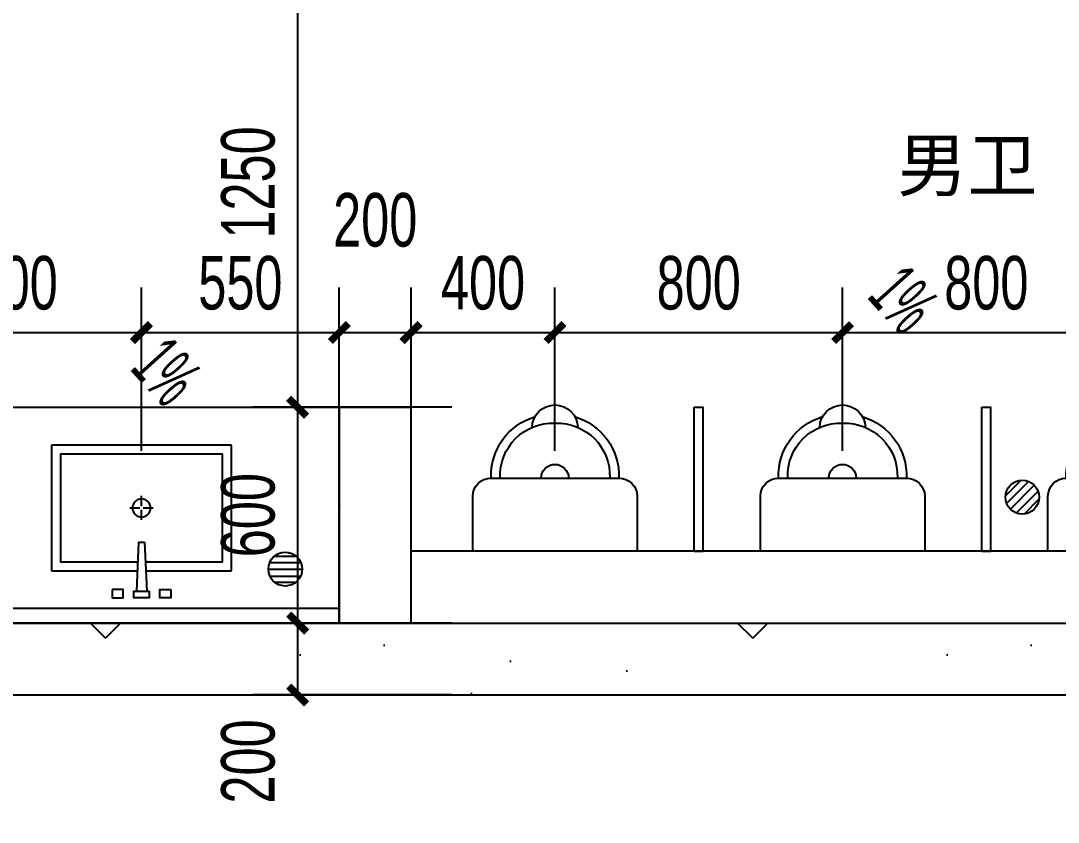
# Model space of a CAD drawing. Extents: x -26219 to 315419, y -160410 to -120810.
# Drawn here: x 238105 to 240991, y -152454 to -150225 of the extents above; entities that cross this region are included whole.
import ezdxf
from ezdxf.xclip import XClip

# ---------------------------------------------------------------- set-up
doc = ezdxf.new("R2010")
doc.units = 0
doc.header["$LTSCALE"] = 1000
doc.header["$MEASUREMENT"] = 0
doc.header["$XCLIPFRAME"] = 0
doc.linetypes.add('104-14# 核心筒$2$DOTE', pattern=[2.4200000000000004, 2, -0.2, 0.02, -0.2])
for name, color, linetype in [('$0$$0$$0$A-DIM_SYMB', 3, 'Continuous'), ('$0$$0$$0$PUB_TEXT', 7, 'Continuous'), ('01-标注_尺寸', 124, 'Continuous'), ('02-TEXT_标注', 130, 'Continuous'), ('104-14# 核心筒$0$A-I_卫-洁具', 241, 'Continuous'), ('104-14# 核心筒$0$A-I_卫-隔断', 214, 'Continuous'), ('104-14# 核心筒$0$A-TECH_水', 3, 'Continuous'), ('104-14# 核心筒$0$A_STR-砌块墙', 121, 'Continuous'), ('104-14# 核心筒$2$05-填充_天正', 26, 'Continuous'), ('104-14# 核心筒$2$A_AXIS-轴线', 36, '104-14# 核心筒$2$DOTE')]:
    doc.layers.add(name, color=color, linetype=linetype)
doc.styles.add('_TCH_DIM', font='ros.shx', dxfattribs={"width": 0.75, "bigfont": 'jd.shx'})
doc.styles.add('_TCH_DIM_T3', font='ros.shx', dxfattribs={"width": 0.7058823529411765, "bigfont": 'jd.shx'})
doc.styles.get("Standard").update_dxf_attribs({"font": 'STXIHEI_0.TTF'})
doc.dimstyles.new('_TCH_ARCH&&50', dxfattribs={"dimtxt": 148.75, "dimasz": 50, "dimexe": 125, "dimexo": 150, "dimgap": 63.12500000000001, "dimtad": 1, "dimdec": 0, "dimzin": 0, "dimdsep": 46, "dimtxsty": '_TCH_DIM_T3', "dimblk": 'ARCHTICK', "dimcen": 0.09, "dimclrt": 7, "dimazin": 2, "dimtfac": 1, "dimtdec": 0, "dimtix": 1, "dimtmove": 2, "dimatfit": 3, "dimfxl": 0, "dimtolj": 1, "dimtzin": 0, "dimarcsym": 0})
pattern_1 = [(0, (531, -549), (900, 1800), [0, -1800]), (0, (-522, -792), (900, 1800), [0, -1800]), (0, (63, -810), (900, 1800), [0, -1800]), (0, (702, -279), (900, 1800), [0, -1800]), (0, (-45, -900), (900, 1800), [0, -1800]), (0, (882, 855), (900, 1800), [0, -1800]), (0, (333.0000000000001, 711), (900, 1800), [0, -1800]), (0, (621, 486.0000000000001), (900, 1800), [0, -1800]), (0, (-846, 450), (900, 1800), [0, -1800]), (0, (36, 369), (900, 1800), [0, -1800]), (0, (-306, -90), (900, 1800), [0, -1800]), (0, (-288, -765), (900, 1800), [0, -1800]), (0, (387, -837), (900, 1800), [0, -1800]), (0, (882, -45), (900, 1800), [0, -1800]), (0, (-801, -324), (900, 1800), [0, -1800]), (0, (-648, -18), (900, 1800), [0, -1800]), (0, (54, -144), (900, 1800), [0, -1800]), (0, (-198, -405), (900, 1800), [0, -1800]), (0, (-341.9999999999999, 189), (900, 1800), [0, -1800]), (0, (-117, 864), (900, 1800), [0, -1800]), (0, (-729, -702), (900, 1800), [0, -1800]), (0, (261, 495), (900, 1800), [0, -1800]), (0, (-576, 522), (900, 1800), [0, -1800]), (0, (-720, 756), (900, 1800), [0, -1800]), (130.601294, (771.428574, 291.428568), (-4499.999950292954, 5400.0000236093), [79.024662, -33111.33300000001]), (18.4349488, (642.857148, 325.714284), (4499.999983404209, 1799.999986719667), [81.31572000000001, -11302.8837]), (90, (642.857148, 248.571432), (900.0000000000001, 1800), [77.14285199999999, -3522.85695]), (161.565051, (720, 222.857136), (-4500.000022657823, 1799.999865817234), [81.31572000000001, -11302.8837]), (53.1301023, (720, 222.857136), (900.0000017013604, 1799.99999914932), [85.71428999999999, -8914.285499999998]), (135, (788.571432, -694.28556), (-900.0001087984293, 1799.999878185604), [72.73098, -5018.4378]), (45, (685.714284, -694.28556), (899.999994247131, 1799.999992736902), [72.73098, -5018.4378]), (135, (737.1428579999999, -745.7142600000001), (-900.0001087984293, 1799.999878185604), [72.73098, -5018.4378]), (45, (737.1428579999999, -745.7142600000001), (899.999994247131, 1799.999992736902), [72.73098, -5018.4378]), (116.565051, (-77.14278, 514.285722), (-0.0001565789601976064, 3599.999902060561), [95.83147799999999, -1916.6295]), (180, (-119.99988, 599.999994), (-899.9999999999998, 1800), [102.857148, -1697.14275]), (63.43494880000001, (-265.7141999999999, 514.285722), (8.14843605922988e-06, 3599.999982559008), [95.83147799999999, -1916.6295]), (116.565051, (-222.8571, 428.571432), (-0.0001565789601976064, 3599.999902060561), [95.83147799999999, -1916.6295]), (0, (-222.8571, 428.571432), (900, 1800), [102.857148, -1697.14275]), (63.43494880000001, (-119.99988, 428.571432), (8.14843605922988e-06, 3599.999982559008), [95.83147799999999, -1916.6295]), (107.102728, (599.999994, -94.28562000000001), (-2699.999896777364, 9000.00001452043), [116.584038, -48848.7075]), (143.972626, (565.714278, 17.142858), (-17099.99978321427, 12599.999985739), [116.584038, -24366.06]), (180, (471.428568, 85.71428999999999), (-899.9999999999998, 1800), [111.428568, -1688.5713]), (36.02737329999999, (265.71429, 17.142858), (17099.99987362977, 12599.99986416658), [116.584038, -24366.06]), (71.5650511, (231.428574, -85.71419999999999), (2700.000013860985, 8999.99998450437), [108.420948, -11275.7784]), (107.102728, (265.71429, -197.14284), (-2699.999896777364, 9000.00001452043), [116.584038, -48848.7075]), (143.972626, (360, -265.7141999999999), (-17099.99978321427, 12599.999985739), [116.584038, -24366.06]), (0, (360, -265.7141999999999), (900, 1800), [111.428568, -1688.5713]), (36.02737329999999, (471.428568, -265.7141999999999), (17099.99987362977, 12599.99986416658), [116.584038, -24366.06]), (71.5650511, (565.714278, -197.14284), (2700.000013860985, 8999.99998450437), [108.420948, -11275.7784]), (150.255118, (617.1428520000001, 745.714278), (-2700.000006390409, 1799.999977695058), [69.10506, -14442.9588]), (90, (557.1428579999999, 711.42858), (900.0000000000001, 1800), [68.571432, -3531.42825]), (29.7448813, (557.1428579999999, 711.42858), (2700.000001590055, 1799.999991593464), [69.10506, -14442.9588]), (116.565051, (197.142858, -531.42858), (-0.0001565789601976064, 3599.999902060561), [95.83147799999999, -1916.6295]), (168.690067, (154.285722, -445.7142), (-8100.000006009299, 1799.999954832327), [87.41176200000001, -18269.0565]), (41.18592510000001, (0, -488.5713), (22499.99986367597, 19799.99982686525), [91.11553199999999, -38177.406]), (90, (0, -574.28568), (900.0000000000001, 1800), [85.71428999999999, -3514.2855]), (138.814074, (68.571432, -634.28562), (-22499.99960007064, 19800.0001261089), [91.11553199999999, -38177.406]), (16.6992442, (68.571432, -634.28562), (29699.99977654917, 8999.999905734196), [89.48835000000001, -37495.6125]), (60.9453959, (154.285722, -608.57136), (899.9999976116269, 1799.999984078114), [88.248258, -36976.0185]), (109.983106, (-557.14284, 222.857136), (-4500.000016949792, 12599.99996665506), [100.326006, -42036.59249999999]), (155.556045, (-591.4285199999999, 317.142864), (-11700.00004459817, 5399.999887808896), [103.568958, -43395.39449999999]), (24.4439547, (-779.99994, 317.142864), (11700.00000583643, 5399.999974027204), [103.568958, -43395.39449999999]), (70.01689340000001, (-814.28562, 222.857136), (4500.000013566429, 12599.99996874217), [100.326006, -42036.5925]), (109.983106, (-779.99994, 128.571426), (-4500.000016949792, 12599.99996665506), [100.326006, -42036.59249999999]), (160.016893, (-685.7141399999999, 94.28571), (-4500.000002644889, 1799.999918000023), [100.326006, -20968.1325]), (19.9831065, (-685.7141399999999, 94.28571), (4499.999975293225, 1799.999997144084), [100.326006, -20968.1325]), (70.01689340000001, (-591.4285199999999, 128.571426), (4500.000013566429, 12599.99996874217), [100.326006, -42036.5925]), (122.005383, (111.428568, 59.999994), (-900.0001207844099, 1799.999908112359), [80.862696, -16900.302]), (18.4349488, (-8.57142, 102.857148), (4499.999983404209, 1799.999986719667), [81.31572000000001, -11302.8837]), (90, (-8.57142, 25.714278), (900.0000000000001, 1800), [77.14285199999999, -3522.85695]), (161.565051, (68.571432, 0), (-4500.000022657823, 1799.999865817234), [81.31572000000001, -11302.8837]), (54.46232220000002, (68.571432, 0), (6299.999990871777, 8999.999986518196), [73.73421, -30894.6345]), (116.565051, (-411.42852, -377.14284), (-0.0001565789601976064, 3599.999902060561), [95.83147799999999, -1916.6295]), (180, (-454.28562, -291.42846), (-899.9999999999998, 1800), [94.28571, -1705.7142]), (59.0362434, (-599.9999399999999, -377.14284), (900.0000029295945, 1799.999991263332), [99.95918399999998, -20891.46599999999]), (120.963756, (-548.57142, -462.85704), (-900.0001229938932, 1799.999917339799), [99.959184, -20891.466]), (0, (-548.57142, -462.85704), (900, 1800), [94.28571, -1705.7142]), (63.43494880000001, (-454.28562, -462.85704), (8.14843605922988e-06, 3599.999982559008), [95.83147799999999, -1916.6295])]

# ---------------------------------------------------------------- blocks, each defined once
blk = doc.blocks.new('104-14# 核心筒$0$jhat')
for p, q in [((-395, -250.0000000000582), (-395, 249.9999999999418)), ((-395, 249.9999999999418), (-44.99999999994179, 249.9999999999418)), ((-44.99999999994179, 249.9999999999418), (-44.99999999994179, 11.73657725605881)), ((-219.9999999999418, 32.25599999987753), (-219.9999999999418, 5.03999999986263)), ((-124.8214514199644, 8.000000000058208), (11.68149024352897, 14.3899337601033)), ((-124.8214514199644, 7.999999999941792), (-124.8214514199644, -8.000000000058208)), ((11.68149024352897, 14.3899337601033), (11.68149024352897, -14.3899337601033)), ((-225.0399999999208, -1.164153218269348e-10), (-253.7679999999236, -1.164153218269348e-10)), ((-219.9999999999418, -5.040000000095461), (-219.9999999999418, -32.76000000012573)), ((-186.7359999999171, -1.164153218269348e-10), (-214.9599999999045, -1.164153218269348e-10)), ((-124.8214514199644, -8.000000000058208), (11.68149024352897, -14.3899337601033)), ((-44.99999999994179, -12.38077738613356), (-44.99999999994179, -250.0000000000582)), ((-44.99999999994179, -250.0000000000582), (-395, -250.0000000000582))]:
    blk.add_line(p, q)
at = {"color": 8}
blk.add_lwpolyline([(-69.99999999994179, -11.06304409715813), (-69.99999999994179, -225.0000000000582), (-370, -225.0000000000582), (-370, 224.9999999999418), (-69.99999999994179, 224.9999999999418), (-69.99999999994179, 10.56628493819153)], dxfattribs=at)
for points in [[(7.191454842337407, 81.35012003820157), (30, 81.35012003820157), (30, 51.35012003820157), (7.191454842337407, 51.35012003820157)], [(11.68149024352897, -21.35012003820157), (30, -21.35012003820157), (30, 21.35012003820157), (11.68149024352897, 21.35012003820157)], [(7.191454842337407, -81.35012003820157), (30, -81.35012003820157), (30, -51.35012003820157), (7.191454842337407, -51.35012003820157)]]:
    blk.add_lwpolyline(points, close=True)
at = {"ltscale": 1000, "const_width": 0.8399999999999999}
blk.add_lwpolyline([(-219.5799999999581, 0.1399999998975545, 0.9999999999999999), (-220.4199999999255, 0.1399999998975545, 0.9999999999999999)], format="xyb", close=True, dxfattribs=at)
blk.add_circle((-219.9999999999418, -1.164153218269348e-10), 25.2)
blk = doc.blocks.new('104-14# 核心筒$0$A-toilet-F2$0$A-toilet-F3$0$xb')
for p, q in [((177.7999999998137, 203.2000000000698), (-177.7999999993481, 203.1999999994878)), ((-228.5999999991618, 152.3999999994412), (-228.6000000010245, 9.313225746154785e-10)), ((228.6000000010245, -9.313225746154785e-10), (228.6000000005588, 152.3999999997905)), ((-228.6000000010245, 9.313225746154785e-10), (228.6000000010245, -9.313225746154785e-10))]:
    blk.add_line(p, q)
for centre, radius, start, end in [((9.313225746154785e-10, 342.8999999993248), 63.50000000000001, 1.07073087239469, 178.9292691276053), ((-6.349999998696148, 209.549999998766), 171.56755229355, 106.6068803142738, 182.1210963969083), ((-6.349999998696148, 209.549999998766), 146.16755229355, 87.87890362284142, 182.1210963969083), ((6.350000001490116, 209.549999998766), 146.16755229355, 357.8789036030917, 92.12109637715858), ((6.350000001490116, 209.549999998766), 171.56755229355, 357.8789036030917, 73.39311968572625), ((1.396983861923218e-09, 203.1999999987893), 38.1, 0, 180), ((-177.7999999993481, 152.3999999992084), 50.8, 90, 180), ((177.8000000002794, 152.3999999997905), 50.8, 0, 90)]:
    blk.add_arc(centre, radius, start, end)
blk = doc.blocks.new('104-14# 核心筒$0$A$C0B6E3E5F')
at = {"layer": '104-14# 核心筒$0$A-I_卫-隔断'}
for p, q in [((-12.5, 1.530808498934192e-15), (-12.5, 400)), ((-12.5, 400), (12.5, 400)), ((12.5, 0), (12.5, 400)), ((-12.5, 1.530808498934192e-15), (12.5, 0))]:
    blk.add_line(p, q, dxfattribs=at)
blk = doc.blocks.new('104-14# 核心筒$0$$TwtSys$00000141')
for p, q in [((-94.19606303561523, 7.672111694559135), (-10.08309029082739, 91.78508443935061)), ((-94.19606303561523, 7.672111694559135), (-10.08309029082739, 91.78508443935061)), ((-87.21916889109707, -35.05448014085778), (35.05448014085778, 87.21916889110071)), ((-87.21916889109707, -35.05448014085778), (35.05448014085778, 87.21916889110071)), ((-66.46803743153214, -66.46803743153941), (66.46803743153214, 66.46803743153214)), ((-66.46803743153214, -66.46803743153578), (66.46803743153214, 66.46803743153214)), ((-32.35611368903483, -87.061266563549), (87.58274635417911, 32.87759347966494)), ((-32.35611368903483, -87.061266563549), (87.58274635417911, 32.87759347966858)), ((11.43110768805855, -92.25951895252001), (92.2594807012465, -11.43114593933933)), ((11.43110768805855, -92.25951895252001), (92.2594807012465, -11.43114593933933))]:
    blk.add_line(p, q)
blk.add_circle((0, 0), 94)
blk.add_circle((0, 0), 94)
blk = doc.blocks.new('104-14# 核心筒')
at = {"layer": '104-14# 核心筒$2$05-填充_天正'}
h = blk.add_hatch(dxfattribs=at)
h.set_pattern_fill('加气混凝土', color=256, scale=150, style=0)
h.set_pattern_definition(pattern_1)
h.paths.add_polyline_path([(37499.99999999977, 7633.333333333506), (37599.99999999977, 7700.000000000167), (37599.9999999998, 8300.000000000171), (37399.9999999998, 8300.000000000178), (37399.99999999977, 7700.000000000174)])
h = blk.add_hatch(dxfattribs=at)
h.set_pattern_fill('加气混凝土', color=256, scale=150, style=0)
h.set_pattern_definition(pattern_1)
h.paths.add_polyline_path([(33800.00000000388, 7633.333333333551), (33800.00000000431, 7500.000000000216), (37499.99999999977, 7500.000000000175), (37499.99999999977, 7633.333333333506), (37399.99999999977, 7700.000000000174), (33900.00000000368, 7700.000000000215)])
h = blk.add_hatch(dxfattribs=at)
h.set_pattern_fill('加气混凝土', color=256, scale=150, style=0)
h.set_pattern_definition(pattern_1)
h.paths.add_polyline_path([(41049.99999999996, 7500.000000000077), (41049.99999999996, 7700.000000000067), (37599.99999999977, 7700.000000000167), (37499.99999999977, 7633.333333333506), (37499.99999999977, 7500.000000000175)])
at = {"layer": '104-14# 核心筒$0$A-I_卫-洁具', "ltscale": 0.1}
blk.add_line((41049.99999999996, 7900.000000000062), (37599.9999999998, 7900.000000000062), dxfattribs=at)
for points in [[(37399.99999999948, 7699.99999999674), (33900.00000000177, 7699.999999994813), (33900.00000000177, 8299.999999994812), (37399.99999999948, 8299.99999999674)], [(33900.00000000334, 7699.999999997672), (37400.00000000087, 7699.999999997322), (37400.00000000087, 7739.999999997322), (33900.00000000334, 7739.999999997672)]]:
    blk.add_lwpolyline(points, close=True, dxfattribs=at)
at = {"layer": '104-14# 核心筒$0$A_STR-砌块墙'}
for p, q in [((37399.99999999977, 7700.000000000174), (37399.9999999998, 8300.000000000178)), ((37399.9999999998, 8300.000000000178), (37599.9999999998, 8300.000000000171)), ((37599.99999999977, 7700.000000000167), (37599.9999999998, 8300.000000000171)), ((33900.00000000368, 7700.000000000215), (37399.99999999977, 7700.000000000174)), ((37599.99999999977, 7700.000000000167), (41049.99999999993, 7700.000000000062)), ((33800.00000000431, 7500.000000000216), (37499.99999999977, 7500.000000000175)), ((37499.99999999977, 7500.000000000175), (41049.99999999993, 7500.000000000069))]:
    blk.add_line(p, q, dxfattribs=at)
at = {"layer": '104-14# 核心筒$2$A_AXIS-轴线'}
blk.add_line((-24838.9698462474, 7700), (120259.921909796, 7700), dxfattribs=at)
for p in [(38399.99999998536, 7900.000000000062), (39199.99999998536, 7900.000000000062)]:
    blk.add_blockref('104-14# 核心筒$0$A$C0B6E3E5F', p)
at = {"layer": '104-14# 核心筒$0$A-I_卫-洁具', "ltscale": 0.1, "xscale": -1}
for p in [(37999.99999998536, 7900.000000000062), (38799.99999998536, 7900.000000000062), (39599.99999998536, 7900.000000000062)]:
    blk.add_blockref('104-14# 核心筒$0$A-toilet-F2$0$A-toilet-F3$0$xb', p, dxfattribs=at)
at = {"layer": '104-14# 核心筒$0$A-I_卫-洁具', "ltscale": 0.1, "xscale": -1, "rotation": 90}
blk.add_blockref('104-14# 核心筒$0$jhat', (36850.00000000003, 7799.999999996682), dxfattribs=at)
at = {"layer": '104-14# 核心筒$0$A-TECH_水', "xscale": 0.5, "yscale": 0.5, "zscale": 0.5}
blk.add_blockref('104-14# 核心筒$0$$TwtSys$00000141', (39299.99999998398, 8050.000000000058), dxfattribs=at)
at = {"layer": '104-14# 核心筒$0$A-TECH_水', "xscale": 0.5, "yscale": 0.5, "zscale": 0.5, "rotation": 315}
blk.add_blockref('104-14# 核心筒$0$$TwtSys$00000141', (37249.79271546162, 7849.99999999642), dxfattribs=at)
blk = doc.blocks.new('_ArchTick')
at = {"color": 0, "linetype": 'ByBlock', "const_width": 0.4}
blk.add_lwpolyline([(-0.5, -0.5), (0.5, 0.5)], dxfattribs=at)
blk = doc.blocks.new('*D844')
at = {"layer": '01-标注_尺寸', "color": 0, "lineweight": -2, "transparency": 16777216}
for p, q in [((237740.9535605062, -151421.1885665024), (237740.9535605062, -150967.1506547421)), ((238440.9535605061, -151421.1885665024), (238440.9535605061, -150967.1506547421)), ((237740.9535605062, -151092.1506547421), (238440.9535605061, -151092.1506547421))]:
    blk.add_line(p, q, dxfattribs=at)
at = {"layer": 'Defpoints', "color": 0, "transparency": 16777216}
for p in [(238440.9535605061, -151092.1506547421), (237740.9535605062, -151571.1885665024), (238440.9535605061, -151571.1885665024)]:
    blk.add_point(p, dxfattribs=at)
at = {"layer": '01-标注_尺寸', "color": 0, "lineweight": -2, "transparency": 16777216, "xscale": 50, "yscale": 50, "zscale": 50, "rotation": 180}
blk.add_blockref('_ArchTick', (237740.9535605062, -151092.1506547421), dxfattribs=at)
at = {"layer": '01-标注_尺寸', "color": 0, "lineweight": -2, "transparency": 16777216, "xscale": 50, "yscale": 50, "zscale": 50}
blk.add_blockref('_ArchTick', (238440.9535605061, -151092.1506547421), dxfattribs=at)
at = {"layer": '01-标注_尺寸', "color": 7, "transparency": 16777216, "insert": (238090.9535605062, -150954.6506547421), "char_height": 148.75, "attachment_point": 5, "style": '_TCH_DIM_T3'}
blk.add_mtext('\\A1;700', dxfattribs=at)
blk = doc.blocks.new('*D845')
at = {"layer": '01-标注_尺寸', "color": 0, "lineweight": -2, "transparency": 16777216}
for p, q in [((238440.9535605061, -151421.1885665024), (238440.9535605061, -150967.1506547421)), ((238990.9535605057, -151421.1885665024), (238990.9535605057, -150967.1506547421)), ((238440.9535605061, -151092.1506547421), (238990.9535605057, -151092.1506547421))]:
    blk.add_line(p, q, dxfattribs=at)
at = {"layer": 'Defpoints', "color": 0, "transparency": 16777216}
for p in [(238990.9535605057, -151092.1506547421), (238440.9535605061, -151571.1885665024), (238990.9535605057, -151571.1885665024)]:
    blk.add_point(p, dxfattribs=at)
at = {"layer": '01-标注_尺寸', "color": 0, "lineweight": -2, "transparency": 16777216, "xscale": 50, "yscale": 50, "zscale": 50, "rotation": 180}
blk.add_blockref('_ArchTick', (238440.9535605061, -151092.1506547421), dxfattribs=at)
at = {"layer": '01-标注_尺寸', "color": 0, "lineweight": -2, "transparency": 16777216, "xscale": 50, "yscale": 50, "zscale": 50}
blk.add_blockref('_ArchTick', (238990.9535605057, -151092.1506547421), dxfattribs=at)
at = {"layer": '01-标注_尺寸', "color": 7, "transparency": 16777216, "insert": (238715.9535605059, -150954.6506547421), "char_height": 148.75, "attachment_point": 5, "style": '_TCH_DIM_T3'}
blk.add_mtext('\\A1;550', dxfattribs=at)
blk = doc.blocks.new('*D846')
at = {"layer": '01-标注_尺寸', "color": 0, "lineweight": -2, "transparency": 16777216}
for p, q in [((238990.9535605057, -151421.1885665024), (238990.9535605057, -150967.1506547421)), ((239190.9535605057, -151421.1885665024), (239190.9535605057, -150967.1506547421)), ((238990.9535605057, -151092.1506547421), (239190.9535605057, -151092.1506547421))]:
    blk.add_line(p, q, dxfattribs=at)
at = {"layer": 'Defpoints', "color": 0, "transparency": 16777216}
for p in [(239190.9535605057, -151092.1506547421), (238990.9535605057, -151571.1885665024), (239190.9535605057, -151571.1885665024)]:
    blk.add_point(p, dxfattribs=at)
at = {"layer": '01-标注_尺寸', "color": 0, "lineweight": -2, "transparency": 16777216, "xscale": 50, "yscale": 50, "zscale": 50, "rotation": 180}
blk.add_blockref('_ArchTick', (238990.9535605057, -151092.1506547421), dxfattribs=at)
at = {"layer": '01-标注_尺寸', "color": 0, "lineweight": -2, "transparency": 16777216, "xscale": 50, "yscale": 50, "zscale": 50}
blk.add_blockref('_ArchTick', (239190.9535605057, -151092.1506547421), dxfattribs=at)
at = {"layer": '01-标注_尺寸', "color": 7, "transparency": 16777216, "insert": (239090.9535605057, -150779.6506547421), "char_height": 148.75, "attachment_point": 5, "style": '_TCH_DIM_T3'}
blk.add_mtext('\\A1;200', dxfattribs=at)
blk = doc.blocks.new('*D847')
at = {"layer": '01-标注_尺寸', "color": 0, "lineweight": -2, "transparency": 16777216}
for p, q in [((239190.9535605057, -151421.1885665024), (239190.9535605057, -150967.1506547421)), ((239590.9535604911, -151421.1885665024), (239590.9535604911, -150967.1506547421)), ((239190.9535605057, -151092.1506547421), (239590.9535604911, -151092.1506547421))]:
    blk.add_line(p, q, dxfattribs=at)
at = {"layer": 'Defpoints', "color": 0, "transparency": 16777216}
for p in [(239590.9535604911, -151092.1506547421), (239190.9535605057, -151571.1885665024), (239590.9535604911, -151571.1885665024)]:
    blk.add_point(p, dxfattribs=at)
at = {"layer": '01-标注_尺寸', "color": 0, "lineweight": -2, "transparency": 16777216, "xscale": 50, "yscale": 50, "zscale": 50, "rotation": 180}
blk.add_blockref('_ArchTick', (239190.9535605057, -151092.1506547421), dxfattribs=at)
at = {"layer": '01-标注_尺寸', "color": 0, "lineweight": -2, "transparency": 16777216, "xscale": 50, "yscale": 50, "zscale": 50}
blk.add_blockref('_ArchTick', (239590.9535604911, -151092.1506547421), dxfattribs=at)
at = {"layer": '01-标注_尺寸', "color": 7, "transparency": 16777216, "insert": (239390.9535604984, -150954.6506547421), "char_height": 148.75, "attachment_point": 5, "style": '_TCH_DIM_T3'}
blk.add_mtext('\\A1;400', dxfattribs=at)
blk = doc.blocks.new('*D848')
at = {"layer": '01-标注_尺寸', "color": 0, "lineweight": -2, "transparency": 16777216}
for p, q in [((239590.9535604911, -151421.1885665024), (239590.9535604911, -150967.1506547421)), ((240390.9535604911, -151421.1885665024), (240390.9535604911, -150967.1506547421)), ((239590.9535604911, -151092.1506547421), (240390.9535604911, -151092.1506547421))]:
    blk.add_line(p, q, dxfattribs=at)
at = {"layer": 'Defpoints', "color": 0, "transparency": 16777216}
for p in [(240390.9535604911, -151092.1506547421), (239590.9535604911, -151571.1885665024), (240390.9535604911, -151571.1885665024)]:
    blk.add_point(p, dxfattribs=at)
at = {"layer": '01-标注_尺寸', "color": 0, "lineweight": -2, "transparency": 16777216, "xscale": 50, "yscale": 50, "zscale": 50, "rotation": 180}
blk.add_blockref('_ArchTick', (239590.9535604911, -151092.1506547421), dxfattribs=at)
at = {"layer": '01-标注_尺寸', "color": 0, "lineweight": -2, "transparency": 16777216, "xscale": 50, "yscale": 50, "zscale": 50}
blk.add_blockref('_ArchTick', (240390.9535604911, -151092.1506547421), dxfattribs=at)
at = {"layer": '01-标注_尺寸', "color": 7, "transparency": 16777216, "insert": (239990.9535604911, -150954.6506547421), "char_height": 148.75, "attachment_point": 5, "style": '_TCH_DIM_T3'}
blk.add_mtext('\\A1;800', dxfattribs=at)
blk = doc.blocks.new('*D849')
at = {"layer": '01-标注_尺寸', "color": 0, "lineweight": -2, "transparency": 16777216}
for p, q in [((240390.9535604911, -151421.1885665024), (240390.9535604911, -150967.1506547421)), ((241190.953560491, -151421.1885665024), (241190.953560491, -150967.1506547421)), ((240390.9535604911, -151092.1506547421), (241190.953560491, -151092.1506547421))]:
    blk.add_line(p, q, dxfattribs=at)
at = {"layer": 'Defpoints', "color": 0, "transparency": 16777216}
for p in [(241190.953560491, -151092.1506547421), (240390.9535604911, -151571.1885665024), (241190.953560491, -151571.1885665024)]:
    blk.add_point(p, dxfattribs=at)
at = {"layer": '01-标注_尺寸', "color": 0, "lineweight": -2, "transparency": 16777216, "xscale": 50, "yscale": 50, "zscale": 50, "rotation": 180}
blk.add_blockref('_ArchTick', (240390.9535604911, -151092.1506547421), dxfattribs=at)
at = {"layer": '01-标注_尺寸', "color": 0, "lineweight": -2, "transparency": 16777216, "xscale": 50, "yscale": 50, "zscale": 50}
blk.add_blockref('_ArchTick', (241190.953560491, -151092.1506547421), dxfattribs=at)
at = {"layer": '01-标注_尺寸', "color": 7, "transparency": 16777216, "insert": (240790.9535604911, -150954.6506547421), "char_height": 148.75, "attachment_point": 5, "style": '_TCH_DIM_T3'}
blk.add_mtext('\\A1;800', dxfattribs=at)
blk = doc.blocks.new('*D994')
at = {"layer": '01-标注_尺寸', "color": 0, "lineweight": -2, "transparency": 16777216}
for p, q in [((239304.3816998316, -150049.9632390875), (238750.3660860883, -150049.9632390875)), ((238875.3660860883, -151299.9634406295), (238875.3660860883, -150049.9632390875)), ((239304.3816998312, -151299.9634406295), (238750.3660860883, -151299.9634406295))]:
    blk.add_line(p, q, dxfattribs=at)
at = {"layer": 'Defpoints', "color": 0, "transparency": 16777216}
for p in [(238875.3660860883, -150049.9632390875), (239454.3816998316, -150049.9632390875), (239454.3816998312, -151299.9634406295)]:
    blk.add_point(p, dxfattribs=at)
at = {"layer": '01-标注_尺寸', "color": 0, "lineweight": -2, "transparency": 16777216, "xscale": 50, "yscale": 50, "zscale": 50}
for p, rotation in [((238875.3660860883, -150049.9632390875), 90), ((238875.3660860883, -151299.9634406295), 270)]:
    blk.add_blockref('_ArchTick', p, dxfattribs=dict(at, rotation=rotation))
at = {"layer": '01-标注_尺寸', "color": 7, "transparency": 16777216, "insert": (238737.8660860883, -150674.9633398585), "char_height": 148.75, "attachment_point": 5, "rotation": 90, "style": '_TCH_DIM_T3'}
blk.add_mtext('\\A1;1250', dxfattribs=at)
blk = doc.blocks.new('*D995')
at = {"layer": '01-标注_尺寸', "color": 0, "lineweight": -2, "transparency": 16777216}
for p, q in [((239304.3816998312, -151299.9634406295), (238750.366086088, -151299.9634406295)), ((238875.366086088, -151899.9634406295), (238875.366086088, -151299.9634406295)), ((239304.3816998311, -151899.9634406295), (238750.366086088, -151899.9634406295))]:
    blk.add_line(p, q, dxfattribs=at)
at = {"layer": 'Defpoints', "color": 0, "transparency": 16777216}
for p in [(238875.366086088, -151299.9634406295), (239454.3816998312, -151299.9634406295), (239454.3816998311, -151899.9634406295)]:
    blk.add_point(p, dxfattribs=at)
at = {"layer": '01-标注_尺寸', "color": 0, "lineweight": -2, "transparency": 16777216, "xscale": 50, "yscale": 50, "zscale": 50}
for p, rotation in [((238875.366086088, -151299.9634406295), 90), ((238875.366086088, -151899.9634406295), 270)]:
    blk.add_blockref('_ArchTick', p, dxfattribs=dict(at, rotation=rotation))
at = {"layer": '01-标注_尺寸', "color": 7, "transparency": 16777216, "insert": (238737.8660860881, -151599.9634406295), "char_height": 148.75, "attachment_point": 5, "rotation": 90, "style": '_TCH_DIM_T3'}
blk.add_mtext('\\A1;600', dxfattribs=at)
blk = doc.blocks.new('*D996')
at = {"layer": '01-标注_尺寸', "color": 0, "lineweight": -2, "transparency": 16777216}
for p, q in [((239304.3816998311, -151899.9634406295), (238750.3660860879, -151899.9634406295)), ((238875.3660860879, -152099.9634406295), (238875.3660860879, -151899.9634406295)), ((239304.381699831, -152099.9634406295), (238750.3660860879, -152099.9634406295))]:
    blk.add_line(p, q, dxfattribs=at)
at = {"layer": 'Defpoints', "color": 0, "transparency": 16777216}
for p in [(238875.3660860879, -151899.9634406295), (239454.3816998311, -151899.9634406295), (239454.381699831, -152099.9634406295)]:
    blk.add_point(p, dxfattribs=at)
at = {"layer": '01-标注_尺寸', "color": 0, "lineweight": -2, "transparency": 16777216, "xscale": 50, "yscale": 50, "zscale": 50}
for p, rotation in [((238875.3660860879, -151899.9634406295), 90), ((238875.3660860879, -152099.9634406295), 270)]:
    blk.add_blockref('_ArchTick', p, dxfattribs=dict(at, rotation=rotation))
at = {"layer": '01-标注_尺寸', "color": 7, "transparency": 16777216, "insert": (238737.8660860894, -152284.9634406294), "char_height": 148.75, "attachment_point": 5, "rotation": 90, "style": '_TCH_DIM_T3'}
blk.add_mtext('\\A1;200', dxfattribs=at)

msp = doc.modelspace()

# ---------------------------------------------------------------- linework, layer by layer
at = {"layer": '$0$$0$$0$A-DIM_SYMB'}
for points in [[(240312.5179176334, -150912.3895181276, 0, 0, 0), (240481.8426057693, -151100.5965848601, 40.00000000000001, 0, 0), (240582.1671257549, -151212.108874271, 0, 0, 0)], [(238262.310633111, -151112.3895181312, 0, 0, 0), (238431.635321247, -151300.5965848638, 40.00000000000001, 0, 0), (238531.9598412325, -151412.1088742747, 0, 0, 0)]]:
    msp.add_lwpolyline(points, format="xyseb", dxfattribs=at)

# ---------------------------------------------------------------- block references
ref = msp.add_blockref('104-14# 核心筒', (201590.9535605059, -159599.9634406295))
XClip(ref).set_block_clipping_path([(32000, 6700), (42400, 18198.739078339102)])

# ---------------------------------------------------------------- texts
at = {"layer": '$0$$0$$0$PUB_TEXT', "style": '_TCH_DIM', "width": 0.5294117647058824}
for p in [(240455.6474387424, -150992.9849755723), (238405.44015422, -151192.9849755759)]:
    msp.add_text('1%', height=148.75, rotation=311.9768380146358, dxfattribs=at).set_placement(p)
at = {"layer": '02-TEXT_标注'}
msp.add_text('男卫', height=142.7128820960698, dxfattribs=at).set_placement((240543.3451278001, -150697.9724190687))

# ---------------------------------------------------------------- dimensions: what is measured, and where the dimension line sits
at = {"layer": '01-标注_尺寸'}
for p1, p2, distance, picture, middle in [((239454.3816998312, -151299.9634406295), (239454.3816998316, -150049.9632390875), 579.0156137433078, '*D994', (238737.8660860883, -150674.9633398585)), ((237740.9535605062, -151571.1885665024), (238440.9535605061, -151571.1885665024), 479.0379117603006, '*D844', (238090.9535605062, -150954.6506547421)), ((238440.9535605061, -151571.1885665024), (238990.9535605057, -151571.1885665024), 479.03791176030063, '*D845', (238715.9535605059, -150954.6506547421)), ((239190.9535605057, -151571.1885665024), (239590.9535604911, -151571.1885665024), 479.03791176030063, '*D847', (239390.9535604984, -150954.6506547421)), ((239590.9535604911, -151571.1885665024), (240390.9535604911, -151571.1885665024), 479.03791176030063, '*D848', (239990.9535604911, -150954.6506547421)), ((240390.9535604911, -151571.1885665024), (241190.953560491, -151571.1885665024), 479.0379117603006, '*D849', (240790.9535604911, -150954.6506547421)), ((239454.3816998311, -151899.9634406295), (239454.3816998312, -151299.9634406295), 579.0156137431914, '*D995', (238737.8660860881, -151599.9634406295))]:
    dim = msp.add_aligned_dim(p1=p1, p2=p2, distance=distance, dimstyle='_TCH_ARCH&&50', dxfattribs=at)
    dim.commit()
    dim.dimension.update_dxf_attribs({"geometry": picture, "text_midpoint": middle})
for base, p1, p2, angle, picture, middle in [((239190.9535605057, -151092.1506547421), (238990.9535605057, -151571.1885665024), (239190.9535605057, -151571.1885665024), 0, '*D846', (239090.9535605057, -150779.6506547421)), ((238875.3660860879, -151899.9634406295), (239454.381699831, -152099.9634406295), (239454.3816998311, -151899.9634406295), 89.99999999996666, '*D996', (238737.8660860894, -152284.9634406294))]:
    dim = msp.add_linear_dim(base=base, p1=p1, p2=p2, angle=angle, dimstyle='_TCH_ARCH&&50', dxfattribs=at)
    dim.commit()
    dim.dimension.update_dxf_attribs({"geometry": picture, "text_midpoint": middle, "dimtype": 161})

doc.saveas('drawing.dxf')
